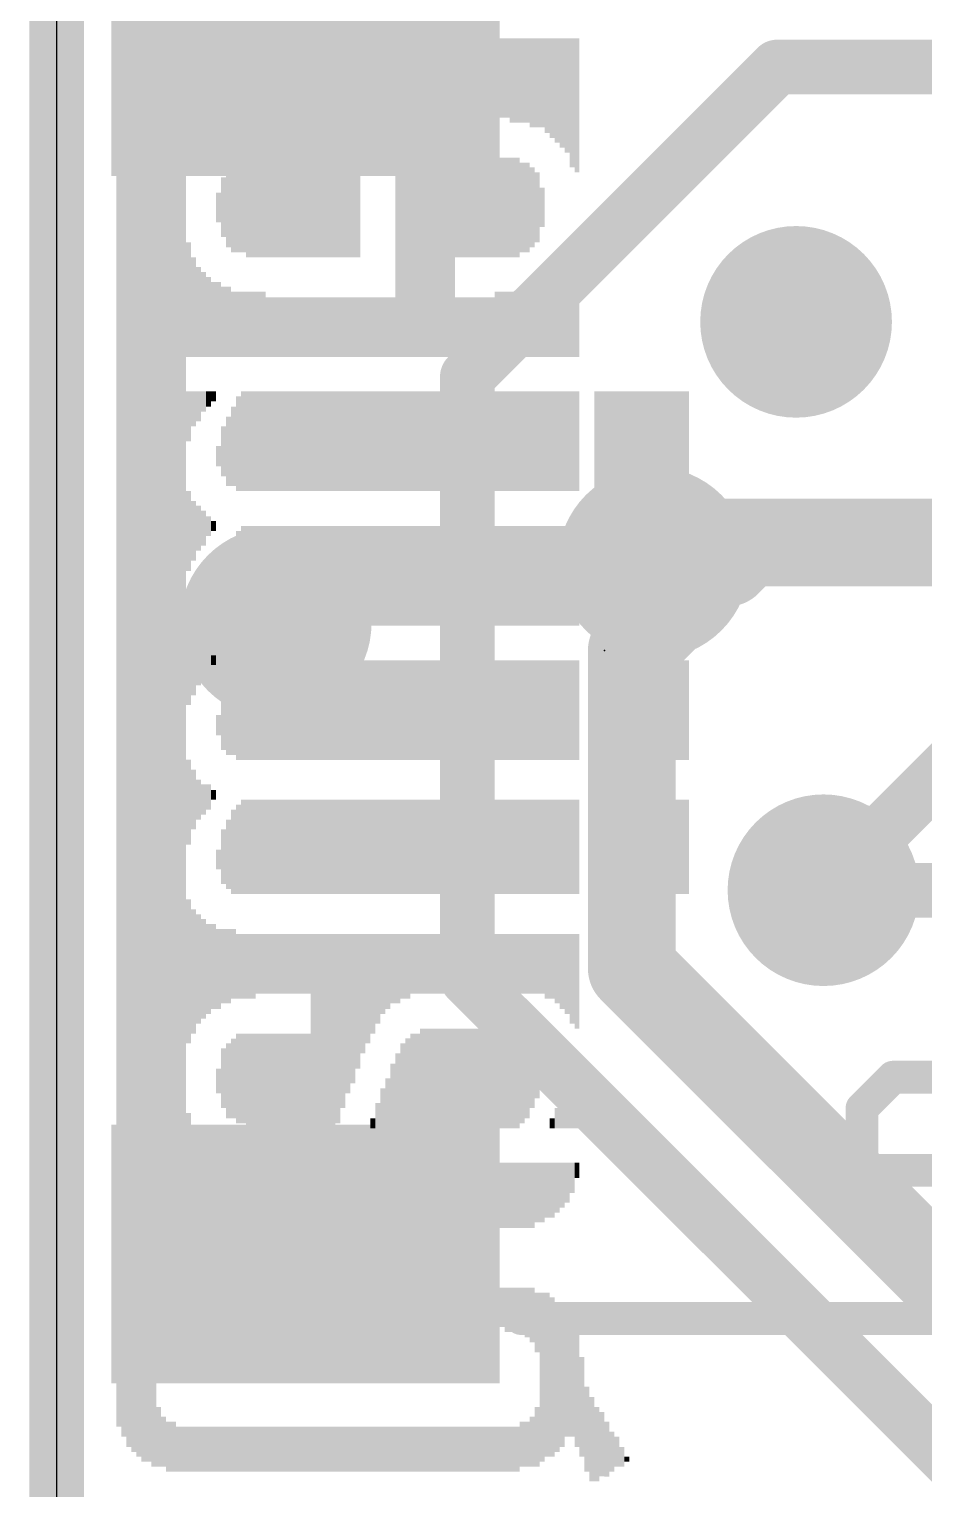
# Model space of a CAD drawing. Extents: x -0.1 to 25.5, y -0.1 to 17.9.
# Drawn here: x -0.13 to 4.02, y 5 to 11.77 of the extents above; entities that cross this region are included whole.
import ezdxf

# ---------------------------------------------------------------- set-up
doc = ezdxf.new("R2010")
doc.units = 0
for name, color, linetype in [('1', 12, 'CONTINUOUS'), ('16', 5, 'CONTINUOUS'), ('18', 110, 'CONTINUOUS'), ('20', 53, 'CONTINUOUS'), ('21', 40, 'CONTINUOUS'), ('22', 6, 'CONTINUOUS'), ('23', 40, 'CONTINUOUS')]:
    doc.layers.add(name, color=color, linetype=linetype)

# ---------------------------------------------------------------- blocks, each defined once
blk = doc.blocks.new('RECT')
blk.add_solid([(-0.5, -0.5), (0.5, -0.5), (-0.5, 0.5), (0.5, 0.5)])
blk = doc.blocks.new('ROUNDV')
at = {"const_width": 0.5}
blk.add_lwpolyline([(0, -0.25, 1), (0, 0.25, 1), (0, -0.25)], format="xyb", dxfattribs=at)

msp = doc.modelspace()

# ---------------------------------------------------------------- linework, layer by layer
at = {"layer": '1'}
for points, const_width in [([(0, 0), (0, 17.78)], 0.254), ([(1.905, 10.16), (3.341, 11.596)], 0.254), ([(3.341, 11.596), (5.588, 11.596)], 0.254), ([(1.905, 7.366), (1.905, 10.16)], 0.254), ([(3.167, 9.39), (2.667, 8.89)], 0.4064), ([(2.8623, 9.39), (2.7686, 9.2964)], 0.4064), ([(3.167, 9.39), (2.8623, 9.39)], 0.4064), ([(5.054, 9.39), (3.167, 9.39)], 0.4064), ([(2.667, 8.89), (2.667, 7.4137)], 0.4064), ([(3.556, 7.7771), (4.1689, 8.39)], 0.254), ([(2.667, 7.4137), (4.6197, 5.461)], 0.4064), ([(5.08, 4.191), (1.905, 7.366)], 0.254)]:
    msp.add_lwpolyline(points, dxfattribs=dict(at, const_width=const_width))
for points, const_width in [([(3.341, 11.6595, 1), (3.341, 11.5325)], 0.127), ([(3.3859, 11.5511, 1), (3.2961, 11.6409)], 0.127), ([(1.9685, 10.16, 1), (1.8415, 10.16)], 0.127), ([(1.8601, 10.2049, 1), (1.9499, 10.1151)], 0.127), ([(2.8623, 9.4916, 1), (2.8623, 9.2884)], 0.2032), ([(2.9341, 9.3182, 1), (2.7905, 9.4618)], 0.2032), ([(3.167, 9.4916, 1), (3.167, 9.2884)], 0.2032), ([(3.2388, 9.3182, 1), (3.0952, 9.4618)], 0.2032), ([(3.167, 9.2884, 1), (3.167, 9.4916)], 0.2032), ([(2.6968, 9.3682, 1), (2.8405, 9.2245)], 0.2032), ([(2.7686, 8.89, 1), (2.5654, 8.89)], 0.2032), ([(2.5952, 8.9618, 1), (2.7388, 8.8182)], 0.2032), ([(3.5111, 7.822, 1), (3.6009, 7.7322)], 0.127), ([(2.7388, 7.4856, 1), (2.5952, 7.3419)], 0.2032), ([(1.9499, 7.4109, 1), (1.8601, 7.3211)], 0.127), ([(2.5654, 7.4137, 1), (2.7686, 7.4137)], 0.2032), ([(1.8415, 7.366, 1), (1.9685, 7.366)], 0.127)]:
    msp.add_lwpolyline(points, format="xyb", dxfattribs=dict(at, const_width=const_width))
at = {"layer": '16'}
for points, const_width in [([(0, 0), (0, 17.78)], 0.254), ([(3.1099, 9.2964), (3.2035, 9.39)], 0.4064), ([(3.2035, 9.39), (5.58, 9.39)], 0.4064), ([(2.7686, 9.2964), (3.1099, 9.2964)], 0.4064), ([(3.556, 7.7771), (5.207, 7.7771)], 0.254)]:
    msp.add_lwpolyline(points, dxfattribs=dict(at, const_width=const_width))
for points, const_width in [([(3.2035, 9.4916, 1), (3.2035, 9.2884)], 0.2032), ([(3.2754, 9.3182, 1), (3.1317, 9.4618)], 0.2032), ([(2.7686, 9.398, 1), (2.7686, 9.1948)], 0.2032), ([(3.1099, 9.1948, 1), (3.1099, 9.398)], 0.2032), ([(3.0381, 9.3682, 1), (3.1817, 9.2245)], 0.2032), ([(3.556, 7.8406, 1), (3.556, 7.7136)], 0.127)]:
    msp.add_lwpolyline(points, format="xyb", dxfattribs=dict(at, const_width=const_width))
at = {"layer": '20'}
msp.add_line((0, 15.24), (0, 2.54), dxfattribs=at)
at = {"layer": '21', "const_width": 0.1524}
for points in [[(0.454, 10.99), (0.454, 6.79)], [(4.754, 5.79), (2.154, 5.79)]]:
    msp.add_lwpolyline(points, dxfattribs=at)
at = {"layer": '21', "const_width": 0.0762}
for points in [[(0.4921, 10.99, 1), (0.4159, 10.99)], [(0.4159, 6.79, 1), (0.4921, 6.79)], [(2.154, 5.8281, 1), (2.154, 5.7519)]]:
    msp.add_lwpolyline(points, format="xyb", dxfattribs=at)
at = {"layer": '22', "const_width": 0.1524}
for points in [[(3.7348, 6.7655), (3.8789, 6.9095)], [(3.8789, 6.9095), (4.167, 6.9095)], [(3.7348, 6.1893), (3.7348, 6.7655)], [(4.167, 6.4774), (3.7348, 6.4774)], [(3.8789, 6.0452), (3.7348, 6.1893)], [(4.167, 6.0452), (3.8789, 6.0452)]]:
    msp.add_lwpolyline(points, dxfattribs=at)
at = {"layer": '22', "const_width": 0.0762}
for points in [[(3.8789, 6.9476, 1), (3.8789, 6.8714)], [(3.9058, 6.8826, 1), (3.8519, 6.9365)], [(3.7729, 6.7655, 1), (3.6967, 6.7655)], [(3.7079, 6.7924, 1), (3.7617, 6.7385)], [(3.7348, 6.5155, 1), (3.7348, 6.4393)], [(3.7617, 6.2162, 1), (3.7079, 6.1623)], [(3.6967, 6.1893, 1), (3.7729, 6.1893)], [(3.8789, 6.0833, 1), (3.8789, 6.0071)], [(3.8519, 6.0183, 1), (3.9058, 6.0721)]]:
    msp.add_lwpolyline(points, format="xyb", dxfattribs=at)
at = {"layer": '23'}
msp.add_point((2.54, 8.89), dxfattribs=at)

# ---------------------------------------------------------------- block references
at = {"layer": '1', "xscale": 1.8, "yscale": 1.2}
for p in [(1.154, 11.69), (1.154, 6.09)]:
    msp.add_blockref('RECT', p, dxfattribs=at)
at = {"layer": '18', "xscale": 0.889, "yscale": 0.889}
for p in [(3.429, 10.414), (3.429, 10.414), (2.7686, 9.2964), (2.7686, 9.2964), (1.016, 9.017), (1.016, 9.017), (3.556, 7.7771), (3.556, 7.7771)]:
    msp.add_blockref('ROUNDV', p, dxfattribs=at)
at = {"layer": '22', "rotation": 270}
for p, xscale, yscale in [((0.2887, 9.0856), 5.2883, 0.0231), ((0.3118, 9.0513), 5.3569, 0.0231), ((0.3349, 9.0284), 5.4026, 0.0231), ((0.358, 9.017), 5.4254, 0.0231), ((0.381, 9.0056), 5.4483, 0.0229), ((0.404, 8.9941), 5.4712, 0.0231), ((0.4271, 8.9941), 5.4712, 0.0231), ((0.4502, 8.9827), 5.494, 0.0231), ((0.4733, 8.9827), 5.494, 0.0231), ((0.4964, 8.97), 5.5194, 0.0231), ((0.5196, 8.97), 5.5194, 0.0231), ((0.5427, 8.97), 5.5194, 0.0231), ((0.5658, 8.97), 5.5194, 0.0231), ((0.5889, 8.97), 5.5194, 0.0231), ((0.7736, 11.5227), 0.414, 0.0231), ((0.7967, 11.5227), 0.414, 0.0231), ((0.8198, 11.5341), 0.3912, 0.0231), ((0.8429, 11.5341), 0.3912, 0.0231), ((0.866, 11.5341), 0.3912, 0.0231), ((0.889, 11.5341), 0.3912, 0.0229), ((0.912, 11.5456), 0.3683, 0.0231), ((0.9351, 11.5456), 0.3683, 0.0231), ((0.9582, 11.5456), 0.3683, 0.0231), ((0.9813, 11.5456), 0.3683, 0.0231), ((1.0044, 11.5456), 0.3683, 0.0231), ((1.0276, 11.5456), 0.3683, 0.0231), ((1.0507, 11.5456), 0.3683, 0.0231), ((1.0738, 11.5456), 0.3683, 0.0231), ((1.0969, 11.5456), 0.3683, 0.0231), ((1.12, 11.5456), 0.3683, 0.0231), ((1.143, 11.5456), 0.3683, 0.0229), ((1.166, 11.5456), 0.3683, 0.0231), ((1.1891, 11.5456), 0.3683, 0.0231), ((1.2122, 11.5456), 0.3683, 0.0231), ((1.2353, 11.5456), 0.3683, 0.0231), ((1.2584, 11.5456), 0.3683, 0.0231), ((1.2816, 11.5456), 0.3683, 0.0231), ((1.3047, 11.5456), 0.3683, 0.0231), ((1.3278, 11.5456), 0.3683, 0.0231), ((1.3509, 11.5456), 0.3683, 0.0231), ((1.374, 11.5456), 0.3683, 0.0231), ((1.397, 11.5456), 0.3683, 0.0229), ((1.42, 11.5456), 0.3683, 0.0231), ((1.4431, 11.5456), 0.3683, 0.0231), ((1.4662, 11.5456), 0.3683, 0.0231), ((1.4893, 11.5456), 0.3683, 0.0231), ((1.5124, 11.5456), 0.3683, 0.0231), ((1.5356, 11.5456), 0.3683, 0.0231), ((1.5587, 11.5456), 0.3683, 0.0231), ((1.5818, 11.5456), 0.3683, 0.0231), ((1.6049, 11.5456), 0.3683, 0.0231), ((1.628, 11.5456), 0.3683, 0.0231), ((1.651, 11.5456), 0.3683, 0.0229), ((1.674, 11.5456), 0.3683, 0.0231), ((1.6971, 11.5456), 0.3683, 0.0231), ((1.7202, 11.5456), 0.3683, 0.0231), ((1.7433, 11.5456), 0.3683, 0.0231), ((1.7664, 11.5456), 0.3683, 0.0231), ((1.7896, 11.5456), 0.3683, 0.0231), ((1.8127, 11.5456), 0.3683, 0.0231), ((1.8358, 11.5456), 0.3683, 0.0231), ((1.8589, 11.5456), 0.3683, 0.0231), ((1.882, 11.5456), 0.3683, 0.0231), ((1.905, 11.5456), 0.3683, 0.0229), ((1.928, 11.5456), 0.3683, 0.0231), ((1.9511, 11.5456), 0.3683, 0.0231), ((1.9742, 11.5456), 0.3683, 0.0231), ((1.9973, 11.5456), 0.3683, 0.0231), ((2.0204, 11.5456), 0.3683, 0.0231), ((2.0436, 11.5456), 0.3683, 0.0231), ((2.0667, 11.5456), 0.3683, 0.0231), ((2.0898, 11.5456), 0.3683, 0.0231), ((2.1129, 11.5341), 0.3912, 0.0231), ((2.136, 11.5341), 0.3912, 0.0231), ((2.159, 11.5341), 0.3912, 0.0229), ((2.182, 11.5341), 0.3912, 0.0231), ((2.2051, 11.5227), 0.414, 0.0231), ((2.2282, 11.5227), 0.414, 0.0231), ((2.2513, 11.5227), 0.414, 0.0231), ((2.2744, 11.51), 0.4394, 0.0231), ((2.2976, 11.4986), 0.4623, 0.0231), ((2.3207, 11.4871), 0.4851, 0.0231), ((2.3438, 11.4757), 0.508, 0.0231), ((2.3669, 11.4643), 0.5309, 0.0231), ((2.39, 11.43), 0.5994, 0.0231), ((2.413, 11.4186), 0.6223, 0.0229), ((0.612, 11.3259), 0.3912, 0.0231), ((0.635, 11.3487), 0.3454, 0.0229), ((0.658, 11.3716), 0.2997, 0.0231), ((0.6811, 11.383), 0.2769, 0.0231), ((0.7042, 11.3944), 0.254, 0.0231), ((0.7273, 11.4059), 0.2311, 0.0231), ((0.7504, 11.4059), 0.2311, 0.0231), ((0.866, 10.9563), 0.4394, 0.0231), ((0.889, 10.9449), 0.4623, 0.0229), ((0.912, 10.9449), 0.4623, 0.0231), ((0.9351, 10.9449), 0.4623, 0.0231), ((0.9582, 10.9449), 0.4623, 0.0231), ((0.9813, 10.9449), 0.4623, 0.0231), ((1.0044, 10.9449), 0.4623, 0.0231), ((1.0276, 10.9449), 0.4623, 0.0231), ((1.0507, 10.9449), 0.4623, 0.0231), ((1.0738, 10.9449), 0.4623, 0.0231), ((1.0969, 10.9449), 0.4623, 0.0231), ((1.12, 10.9449), 0.4623, 0.0231), ((1.143, 10.9449), 0.4623, 0.0229), ((1.166, 10.9449), 0.4623, 0.0231), ((1.1891, 10.9449), 0.4623, 0.0231), ((1.2122, 10.9449), 0.4623, 0.0231), ((1.2353, 10.9449), 0.4623, 0.0231), ((1.2584, 10.9449), 0.4623, 0.0231), ((1.2816, 10.9449), 0.4623, 0.0231), ((1.3047, 10.9449), 0.4623, 0.0231), ((1.3278, 10.9449), 0.4623, 0.0231), ((1.3509, 10.9449), 0.4623, 0.0231), ((1.374, 10.9449), 0.4623, 0.0231), ((1.397, 10.9449), 0.4623, 0.0229), ((1.5818, 10.7137), 0.9246, 0.0231), ((1.6049, 10.7137), 0.9246, 0.0231), ((1.628, 10.7137), 0.9246, 0.0231), ((1.651, 10.7137), 0.9246, 0.0229), ((1.674, 10.7137), 0.9246, 0.0231), ((1.6971, 10.7137), 0.9246, 0.0231), ((1.7202, 10.7137), 0.9246, 0.0231), ((1.7433, 10.7137), 0.9246, 0.0231), ((1.7664, 10.7137), 0.9246, 0.0231), ((1.7896, 10.7137), 0.9246, 0.0231), ((1.8127, 10.7137), 0.9246, 0.0231), ((1.8358, 10.7137), 0.9246, 0.0231), ((1.8589, 10.9449), 0.4623, 0.0231), ((1.882, 10.9449), 0.4623, 0.0231), ((1.905, 10.9449), 0.4623, 0.0229), ((1.928, 10.9449), 0.4623, 0.0231), ((1.9511, 10.9449), 0.4623, 0.0231), ((1.9742, 10.9449), 0.4623, 0.0231), ((1.9973, 10.9449), 0.4623, 0.0231), ((2.0204, 10.9449), 0.4623, 0.0231), ((2.0436, 10.9449), 0.4623, 0.0231), ((2.0667, 10.9449), 0.4623, 0.0231), ((2.0898, 10.9449), 0.4623, 0.0231), ((2.1129, 10.9449), 0.4623, 0.0231), ((2.136, 10.9449), 0.4623, 0.0231), ((0.7967, 10.9449), 0.3708, 0.0231), ((0.8198, 10.9449), 0.4166, 0.0231), ((0.8429, 10.9449), 0.4166, 0.0231), ((2.159, 10.9449), 0.4166, 0.0229), ((2.182, 10.9449), 0.4166, 0.0231), ((2.2051, 10.9449), 0.3708, 0.0231), ((2.2282, 10.9449), 0.3251, 0.0231), ((0.7736, 10.9461), 0.2769, 0.0231), ((0.7504, 10.9449), 0.1372, 0.0231), ((2.2513, 10.9449), 0.1829, 0.0231), ((0.612, 10.5169), 0.5309, 0.0231), ((2.413, 10.5169), 0.5309, 0.0229), ((0.635, 10.4826), 0.4623, 0.0229), ((2.3669, 10.4826), 0.4623, 0.0231), ((2.39, 10.5054), 0.508, 0.0231), ((0.658, 10.4597), 0.4166, 0.0231), ((0.6811, 10.4483), 0.3937, 0.0231), ((2.3207, 10.4483), 0.3937, 0.0231), ((2.3438, 10.4597), 0.4166, 0.0231), ((0.7042, 10.4369), 0.3708, 0.0231), ((0.7273, 10.4254), 0.348, 0.0231), ((0.7504, 10.4254), 0.348, 0.0231), ((0.7736, 10.414), 0.3251, 0.0231), ((0.7967, 10.414), 0.3251, 0.0231), ((2.2051, 10.414), 0.3251, 0.0231), ((2.2282, 10.414), 0.3251, 0.0231), ((2.2513, 10.4254), 0.348, 0.0231), ((2.2744, 10.4254), 0.348, 0.0231), ((2.2976, 10.4369), 0.3708, 0.0231), ((0.8198, 10.4026), 0.3023, 0.0231), ((0.8429, 10.4026), 0.3023, 0.0231), ((0.866, 10.4026), 0.3023, 0.0231), ((0.889, 10.4026), 0.3023, 0.0229), ((0.912, 10.4026), 0.3023, 0.0231), ((0.9351, 10.4026), 0.3023, 0.0231), ((0.9582, 10.4026), 0.3023, 0.0231), ((0.9813, 10.3899), 0.2769, 0.0231), ((1.0044, 10.3899), 0.2769, 0.0231), ((1.0276, 10.3899), 0.2769, 0.0231), ((1.0507, 10.3899), 0.2769, 0.0231), ((1.0738, 10.3899), 0.2769, 0.0231), ((1.0969, 10.3899), 0.2769, 0.0231), ((1.12, 10.3899), 0.2769, 0.0231), ((1.143, 10.3899), 0.2769, 0.0229), ((1.166, 10.3899), 0.2769, 0.0231), ((1.1891, 10.3899), 0.2769, 0.0231), ((1.2122, 10.3899), 0.2769, 0.0231), ((1.2353, 10.3899), 0.2769, 0.0231), ((1.2584, 10.3899), 0.2769, 0.0231), ((1.2816, 10.3899), 0.2769, 0.0231), ((1.3047, 10.3899), 0.2769, 0.0231), ((1.3278, 10.3899), 0.2769, 0.0231), ((1.3509, 10.3899), 0.2769, 0.0231), ((1.374, 10.3899), 0.2769, 0.0231), ((1.397, 10.3899), 0.2769, 0.0229), ((1.42, 10.3899), 0.2769, 0.0231), ((1.4431, 10.3899), 0.2769, 0.0231), ((1.4662, 10.3899), 0.2769, 0.0231), ((1.4893, 10.3899), 0.2769, 0.0231), ((1.5124, 10.3899), 0.2769, 0.0231), ((1.5356, 10.3899), 0.2769, 0.0231), ((1.5587, 10.3899), 0.2769, 0.0231), ((1.8589, 10.3899), 0.2769, 0.0231), ((1.882, 10.3899), 0.2769, 0.0231), ((1.905, 10.3899), 0.2769, 0.0229), ((1.928, 10.3899), 0.2769, 0.0231), ((1.9511, 10.3899), 0.2769, 0.0231), ((1.9742, 10.3899), 0.2769, 0.0231), ((1.9973, 10.3899), 0.2769, 0.0231), ((2.0204, 10.3899), 0.2769, 0.0231), ((2.0436, 10.4026), 0.3023, 0.0231), ((2.0667, 10.4026), 0.3023, 0.0231), ((2.0898, 10.4026), 0.3023, 0.0231), ((2.1129, 10.4026), 0.3023, 0.0231), ((2.136, 10.4026), 0.3023, 0.0231), ((2.159, 10.4026), 0.3023, 0.0229), ((2.182, 10.4026), 0.3023, 0.0231), ((0.612, 9.9759), 0.2311, 0.0231), ((0.635, 10.0101), 0.1626, 0.0229), ((0.658, 10.0216), 0.1397, 0.0231), ((0.6811, 10.0444), 0.094, 0.0231), ((0.7042, 10.0559), 0.0711, 0.0231), ((0.7273, 10.0686), 0.0457, 0.0231), ((0.866, 9.8603), 0.4623, 0.0231), ((0.889, 9.8603), 0.4623, 0.0229), ((0.912, 9.8603), 0.4623, 0.0231), ((0.9351, 9.8603), 0.4623, 0.0231), ((0.9582, 9.8603), 0.4623, 0.0231), ((0.9813, 9.8603), 0.4623, 0.0231), ((1.0044, 9.8603), 0.4623, 0.0231), ((1.0276, 9.8603), 0.4623, 0.0231), ((1.0507, 9.8603), 0.4623, 0.0231), ((1.0738, 9.8603), 0.4623, 0.0231), ((1.0969, 9.8603), 0.4623, 0.0231), ((1.12, 9.8603), 0.4623, 0.0231), ((1.143, 9.8603), 0.4623, 0.0229), ((1.166, 9.8603), 0.4623, 0.0231), ((1.1891, 9.8603), 0.4623, 0.0231), ((1.2122, 9.8603), 0.4623, 0.0231), ((1.2353, 9.8603), 0.4623, 0.0231), ((1.2584, 9.8603), 0.4623, 0.0231), ((1.2816, 9.8603), 0.4623, 0.0231), ((1.3047, 9.8603), 0.4623, 0.0231), ((1.3278, 9.8603), 0.4623, 0.0231), ((1.3509, 9.8603), 0.4623, 0.0231), ((1.374, 9.8603), 0.4623, 0.0231), ((1.397, 9.8603), 0.4623, 0.0229), ((1.42, 9.8603), 0.4623, 0.0231), ((1.4431, 9.8603), 0.4623, 0.0231), ((1.4662, 9.8603), 0.4623, 0.0231), ((1.4893, 9.8603), 0.4623, 0.0231), ((1.5124, 9.8603), 0.4623, 0.0231), ((1.5356, 9.8603), 0.4623, 0.0231), ((1.5587, 9.8603), 0.4623, 0.0231), ((1.5818, 9.8603), 0.4623, 0.0231), ((1.6049, 9.8603), 0.4623, 0.0231), ((1.628, 9.8603), 0.4623, 0.0231), ((1.651, 9.8603), 0.4623, 0.0229), ((1.674, 9.8603), 0.4623, 0.0231), ((1.6971, 9.8603), 0.4623, 0.0231), ((1.7202, 9.8603), 0.4623, 0.0231), ((1.7433, 9.8603), 0.4623, 0.0231), ((1.7664, 9.8603), 0.4623, 0.0231), ((1.7896, 9.8603), 0.4623, 0.0231), ((1.8127, 9.8603), 0.4623, 0.0231), ((1.8358, 9.8603), 0.4623, 0.0231), ((1.8589, 9.8603), 0.4623, 0.0231), ((1.882, 9.8603), 0.4623, 0.0231), ((1.905, 9.8603), 0.4623, 0.0229), ((1.928, 9.8603), 0.4623, 0.0231), ((1.9511, 9.8603), 0.4623, 0.0231), ((1.9742, 9.8603), 0.4623, 0.0231), ((1.9973, 9.8603), 0.4623, 0.0231), ((2.0204, 9.8603), 0.4623, 0.0231), ((2.0436, 9.8603), 0.4623, 0.0231), ((2.0667, 9.8603), 0.4623, 0.0231), ((2.0898, 9.8603), 0.4623, 0.0231), ((2.1129, 9.8603), 0.4623, 0.0231), ((2.136, 9.8603), 0.4623, 0.0231), ((2.159, 9.8603), 0.4623, 0.0229), ((2.182, 9.8603), 0.4623, 0.0231), ((2.2051, 9.8603), 0.4623, 0.0231), ((2.2282, 9.8603), 0.4623, 0.0231), ((2.2513, 9.8603), 0.4623, 0.0231), ((2.2744, 9.8603), 0.4623, 0.0231), ((2.2976, 9.8603), 0.4623, 0.0231), ((2.3207, 9.8603), 0.4623, 0.0231), ((2.3438, 9.8603), 0.4623, 0.0231), ((2.3669, 9.8603), 0.4623, 0.0231), ((2.39, 9.8603), 0.4623, 0.0231), ((2.413, 9.8603), 0.4623, 0.0229), ((2.5053, 9.8603), 0.4623, 0.0231), ((2.5284, 9.8603), 0.4623, 0.0231), ((2.5516, 9.8603), 0.4623, 0.0231), ((2.5747, 9.8603), 0.4623, 0.0231), ((2.5978, 9.8603), 0.4623, 0.0231), ((2.6209, 9.8603), 0.4623, 0.0231), ((2.644, 9.8603), 0.4623, 0.0231), ((2.667, 9.8603), 0.4623, 0.0229), ((2.69, 9.8603), 0.4623, 0.0231), ((2.7131, 9.8603), 0.4623, 0.0231), ((2.7362, 9.8603), 0.4623, 0.0231), ((2.7593, 9.8603), 0.4623, 0.0231), ((2.7824, 9.8603), 0.4623, 0.0231), ((2.8056, 9.8603), 0.4623, 0.0231), ((2.8287, 9.8603), 0.4623, 0.0231), ((2.8518, 9.8603), 0.4623, 0.0231), ((2.8749, 9.8603), 0.4623, 0.0231), ((2.898, 9.8603), 0.4623, 0.0231), ((2.921, 9.8603), 0.4623, 0.0229), ((0.8429, 9.8489), 0.4394, 0.0231), ((0.7967, 9.8133), 0.3226, 0.0231), ((0.8198, 9.8361), 0.3683, 0.0231), ((0.7736, 9.8133), 0.2311, 0.0231), ((0.7504, 9.7904), 0.094, 0.0231), ((0.612, 9.4437), 0.3708, 0.0231), ((0.635, 9.445), 0.2769, 0.0229), ((0.658, 9.4564), 0.2083, 0.0231), ((0.6811, 9.4564), 0.1626, 0.0231), ((0.7042, 9.4666), 0.0914, 0.0231), ((0.7273, 9.4666), 0.0457, 0.0231), ((0.8429, 9.224), 0.4394, 0.0231), ((0.866, 9.2354), 0.4623, 0.0231), ((0.889, 9.2354), 0.4623, 0.0229), ((0.912, 9.2354), 0.4623, 0.0231), ((0.9351, 9.2354), 0.4623, 0.0231), ((0.9582, 9.2354), 0.4623, 0.0231), ((0.9813, 9.2354), 0.4623, 0.0231), ((1.0044, 9.2354), 0.4623, 0.0231), ((1.0276, 9.2354), 0.4623, 0.0231), ((1.0507, 9.2354), 0.4623, 0.0231), ((1.0738, 9.2354), 0.4623, 0.0231), ((1.0969, 9.2354), 0.4623, 0.0231), ((1.12, 9.2354), 0.4623, 0.0231), ((1.143, 9.2354), 0.4623, 0.0229), ((1.166, 9.2354), 0.4623, 0.0231), ((1.1891, 9.2354), 0.4623, 0.0231), ((1.2122, 9.2354), 0.4623, 0.0231), ((1.2353, 9.2354), 0.4623, 0.0231), ((1.2584, 9.2354), 0.4623, 0.0231), ((1.2816, 9.2354), 0.4623, 0.0231), ((1.3047, 9.2354), 0.4623, 0.0231), ((1.3278, 9.2354), 0.4623, 0.0231), ((1.3509, 9.2354), 0.4623, 0.0231), ((1.374, 9.2354), 0.4623, 0.0231), ((1.397, 9.2354), 0.4623, 0.0229), ((1.42, 9.2354), 0.4623, 0.0231), ((1.4431, 9.2354), 0.4623, 0.0231), ((1.4662, 9.2354), 0.4623, 0.0231), ((1.4893, 9.2354), 0.4623, 0.0231), ((1.5124, 9.2354), 0.4623, 0.0231), ((1.5356, 9.2354), 0.4623, 0.0231), ((1.5587, 9.2354), 0.4623, 0.0231), ((1.5818, 9.2354), 0.4623, 0.0231), ((1.6049, 9.2354), 0.4623, 0.0231), ((1.628, 9.2354), 0.4623, 0.0231), ((1.651, 9.2354), 0.4623, 0.0229), ((1.674, 9.2354), 0.4623, 0.0231), ((1.6971, 9.2354), 0.4623, 0.0231), ((1.7202, 9.2354), 0.4623, 0.0231), ((1.7433, 9.2354), 0.4623, 0.0231), ((1.7664, 9.2354), 0.4623, 0.0231), ((1.7896, 9.2354), 0.4623, 0.0231), ((1.8127, 9.2354), 0.4623, 0.0231), ((1.8358, 9.2354), 0.4623, 0.0231), ((1.8589, 9.2354), 0.4623, 0.0231), ((1.882, 9.2354), 0.4623, 0.0231), ((1.905, 9.2354), 0.4623, 0.0229), ((1.928, 9.2354), 0.4623, 0.0231), ((1.9511, 9.2354), 0.4623, 0.0231), ((1.9742, 9.2354), 0.4623, 0.0231), ((1.9973, 9.2354), 0.4623, 0.0231), ((2.0204, 9.2354), 0.4623, 0.0231), ((2.0436, 9.2354), 0.4623, 0.0231), ((2.0667, 9.2354), 0.4623, 0.0231), ((2.0898, 9.2354), 0.4623, 0.0231), ((2.1129, 9.2354), 0.4623, 0.0231), ((2.136, 9.2354), 0.4623, 0.0231), ((2.159, 9.2354), 0.4623, 0.0229), ((2.182, 9.2354), 0.4623, 0.0231), ((2.2051, 9.2354), 0.4623, 0.0231), ((2.2282, 9.2354), 0.4623, 0.0231), ((2.2513, 9.2354), 0.4623, 0.0231), ((2.2744, 9.2354), 0.4623, 0.0231), ((2.2976, 9.2354), 0.4623, 0.0231), ((2.3207, 9.2354), 0.4623, 0.0231), ((2.3438, 9.2354), 0.4623, 0.0231), ((2.3669, 9.2354), 0.4623, 0.0231), ((2.39, 9.2354), 0.4623, 0.0231), ((2.413, 9.2354), 0.4623, 0.0229), ((2.5053, 9.2354), 0.4623, 0.0231), ((2.5284, 9.2354), 0.4623, 0.0231), ((2.5516, 9.2354), 0.4623, 0.0231), ((2.5747, 9.2354), 0.4623, 0.0231), ((2.5978, 9.2354), 0.4623, 0.0231), ((2.6209, 9.2354), 0.4623, 0.0231), ((2.644, 9.2354), 0.4623, 0.0231), ((2.667, 9.2354), 0.4623, 0.0229), ((2.69, 9.2354), 0.4623, 0.0231), ((2.7131, 9.2354), 0.4623, 0.0231), ((2.7362, 9.2354), 0.4623, 0.0231), ((2.7593, 9.2354), 0.4623, 0.0231), ((2.7824, 9.2354), 0.4623, 0.0231), ((2.8056, 9.2354), 0.4623, 0.0231), ((2.8287, 9.2354), 0.4623, 0.0231), ((2.8518, 9.2354), 0.4623, 0.0231), ((2.8749, 9.2354), 0.4623, 0.0231), ((2.898, 9.2354), 0.4623, 0.0231), ((2.921, 9.2354), 0.4623, 0.0229), ((0.7967, 9.2024), 0.3454, 0.0231), ((0.8198, 9.2139), 0.3683, 0.0231), ((0.7736, 9.191), 0.2311, 0.0231), ((0.7504, 9.1897), 0.0914, 0.0231), ((0.612, 8.8201), 0.3683, 0.0231), ((0.635, 8.8201), 0.2769, 0.0229), ((0.658, 8.8201), 0.1854, 0.0231), ((0.6811, 8.8201), 0.1397, 0.0231), ((0.7042, 8.8443), 0.0914, 0.0231), ((0.7273, 8.8443), 0.0457, 0.0231), ((0.8429, 8.6017), 0.4394, 0.0231), ((0.866, 8.6131), 0.4623, 0.0231), ((0.889, 8.6131), 0.4623, 0.0229), ((0.912, 8.6131), 0.4623, 0.0231), ((0.9351, 8.6131), 0.4623, 0.0231), ((0.9582, 8.6131), 0.4623, 0.0231), ((0.9813, 8.6131), 0.4623, 0.0231), ((1.0044, 8.6131), 0.4623, 0.0231), ((1.0276, 8.6131), 0.4623, 0.0231), ((1.0507, 8.6131), 0.4623, 0.0231), ((1.0738, 8.6131), 0.4623, 0.0231), ((1.0969, 8.6131), 0.4623, 0.0231), ((1.12, 8.6131), 0.4623, 0.0231), ((1.143, 8.6131), 0.4623, 0.0229), ((1.166, 8.6131), 0.4623, 0.0231), ((1.1891, 8.6131), 0.4623, 0.0231), ((1.2122, 8.6131), 0.4623, 0.0231), ((1.2353, 8.6131), 0.4623, 0.0231), ((1.2584, 8.6131), 0.4623, 0.0231), ((1.2816, 8.6131), 0.4623, 0.0231), ((1.3047, 8.6131), 0.4623, 0.0231), ((1.3278, 8.6131), 0.4623, 0.0231), ((1.3509, 8.6131), 0.4623, 0.0231), ((1.374, 8.6131), 0.4623, 0.0231), ((1.397, 8.6131), 0.4623, 0.0229), ((1.42, 8.6131), 0.4623, 0.0231), ((1.4431, 8.6131), 0.4623, 0.0231), ((1.4662, 8.6131), 0.4623, 0.0231), ((1.4893, 8.6131), 0.4623, 0.0231), ((1.5124, 8.6131), 0.4623, 0.0231), ((1.5356, 8.6131), 0.4623, 0.0231), ((1.5587, 8.6131), 0.4623, 0.0231), ((1.5818, 8.6131), 0.4623, 0.0231), ((1.6049, 8.6131), 0.4623, 0.0231), ((1.628, 8.6131), 0.4623, 0.0231), ((1.651, 8.6131), 0.4623, 0.0229), ((1.674, 8.6131), 0.4623, 0.0231), ((1.6971, 8.6131), 0.4623, 0.0231), ((1.7202, 8.6131), 0.4623, 0.0231), ((1.7433, 8.6131), 0.4623, 0.0231), ((1.7664, 8.6131), 0.4623, 0.0231), ((1.7896, 8.6131), 0.4623, 0.0231), ((1.8127, 8.6131), 0.4623, 0.0231), ((1.8358, 8.6131), 0.4623, 0.0231), ((1.8589, 8.6131), 0.4623, 0.0231), ((1.882, 8.6131), 0.4623, 0.0231), ((1.905, 8.6131), 0.4623, 0.0229), ((1.928, 8.6131), 0.4623, 0.0231), ((1.9511, 8.6131), 0.4623, 0.0231), ((1.9742, 8.6131), 0.4623, 0.0231), ((1.9973, 8.6131), 0.4623, 0.0231), ((2.0204, 8.6131), 0.4623, 0.0231), ((2.0436, 8.6131), 0.4623, 0.0231), ((2.0667, 8.6131), 0.4623, 0.0231), ((2.0898, 8.6131), 0.4623, 0.0231), ((2.1129, 8.6131), 0.4623, 0.0231), ((2.136, 8.6131), 0.4623, 0.0231), ((2.159, 8.6131), 0.4623, 0.0229), ((2.182, 8.6131), 0.4623, 0.0231), ((2.2051, 8.6131), 0.4623, 0.0231), ((2.2282, 8.6131), 0.4623, 0.0231), ((2.2513, 8.6131), 0.4623, 0.0231), ((2.2744, 8.6131), 0.4623, 0.0231), ((2.2976, 8.6131), 0.4623, 0.0231), ((2.3207, 8.6131), 0.4623, 0.0231), ((2.3438, 8.6131), 0.4623, 0.0231), ((2.3669, 8.6131), 0.4623, 0.0231), ((2.39, 8.6131), 0.4623, 0.0231), ((2.413, 8.6131), 0.4623, 0.0229), ((2.5053, 8.6131), 0.4623, 0.0231), ((2.5284, 8.6131), 0.4623, 0.0231), ((2.5516, 8.6131), 0.4623, 0.0231), ((2.5747, 8.6131), 0.4623, 0.0231), ((2.5978, 8.6131), 0.4623, 0.0231), ((2.6209, 8.6131), 0.4623, 0.0231), ((2.644, 8.6131), 0.4623, 0.0231), ((2.667, 8.6131), 0.4623, 0.0229), ((2.69, 8.6131), 0.4623, 0.0231), ((2.7131, 8.6131), 0.4623, 0.0231), ((2.7362, 8.6131), 0.4623, 0.0231), ((2.7593, 8.6131), 0.4623, 0.0231), ((2.7824, 8.6131), 0.4623, 0.0231), ((2.8056, 8.6131), 0.4623, 0.0231), ((2.8287, 8.6131), 0.4623, 0.0231), ((2.8518, 8.6131), 0.4623, 0.0231), ((2.8749, 8.6131), 0.4623, 0.0231), ((2.898, 8.6131), 0.4623, 0.0231), ((2.921, 8.6131), 0.4623, 0.0229), ((0.8198, 8.5903), 0.3708, 0.0231), ((0.7736, 8.5547), 0.254, 0.0231), ((0.7967, 8.5662), 0.3226, 0.0231), ((0.7504, 8.5433), 0.094, 0.0231), ((0.612, 8.1852), 0.3937, 0.0231), ((0.635, 8.1979), 0.2769, 0.0229), ((0.658, 8.1979), 0.1854, 0.0231), ((0.6811, 8.1979), 0.1397, 0.0231), ((0.7042, 8.2093), 0.1168, 0.0231), ((0.7273, 8.2194), 0.0457, 0.0231), ((0.866, 7.9781), 0.4369, 0.0231), ((0.889, 7.9781), 0.4369, 0.0229), ((0.912, 7.9781), 0.4369, 0.0231), ((0.9351, 7.9781), 0.4369, 0.0231), ((0.9582, 7.9781), 0.4369, 0.0231), ((0.9813, 7.9781), 0.4369, 0.0231), ((1.0044, 7.9781), 0.4369, 0.0231), ((1.0276, 7.9781), 0.4369, 0.0231), ((1.0507, 7.9781), 0.4369, 0.0231), ((1.0738, 7.9781), 0.4369, 0.0231), ((1.0969, 7.9781), 0.4369, 0.0231), ((1.12, 7.9781), 0.4369, 0.0231), ((1.143, 7.9781), 0.4369, 0.0229), ((1.166, 7.9781), 0.4369, 0.0231), ((1.1891, 7.9781), 0.4369, 0.0231), ((1.2122, 7.9781), 0.4369, 0.0231), ((1.2353, 7.9781), 0.4369, 0.0231), ((1.2584, 7.9781), 0.4369, 0.0231), ((1.2816, 7.9781), 0.4369, 0.0231), ((1.3047, 7.9781), 0.4369, 0.0231), ((1.3278, 7.9781), 0.4369, 0.0231), ((1.3509, 7.9781), 0.4369, 0.0231), ((1.374, 7.9781), 0.4369, 0.0231), ((1.397, 7.9781), 0.4369, 0.0229), ((1.42, 7.9781), 0.4369, 0.0231), ((1.4431, 7.9781), 0.4369, 0.0231), ((1.4662, 7.9781), 0.4369, 0.0231), ((1.4893, 7.9781), 0.4369, 0.0231), ((1.5124, 7.9781), 0.4369, 0.0231), ((1.5356, 7.9781), 0.4369, 0.0231), ((1.5587, 7.9781), 0.4369, 0.0231), ((1.5818, 7.9781), 0.4369, 0.0231), ((1.6049, 7.9781), 0.4369, 0.0231), ((1.628, 7.9781), 0.4369, 0.0231), ((1.651, 7.9781), 0.4369, 0.0229), ((1.674, 7.9781), 0.4369, 0.0231), ((1.6971, 7.9781), 0.4369, 0.0231), ((1.7202, 7.9781), 0.4369, 0.0231), ((1.7433, 7.9781), 0.4369, 0.0231), ((1.7664, 7.9781), 0.4369, 0.0231), ((1.7896, 7.9781), 0.4369, 0.0231), ((1.8127, 7.9781), 0.4369, 0.0231), ((1.8358, 7.9781), 0.4369, 0.0231), ((1.8589, 7.9781), 0.4369, 0.0231), ((1.882, 7.9781), 0.4369, 0.0231), ((1.905, 7.9781), 0.4369, 0.0229), ((1.928, 7.9781), 0.4369, 0.0231), ((1.9511, 7.9781), 0.4369, 0.0231), ((1.9742, 7.9781), 0.4369, 0.0231), ((1.9973, 7.9781), 0.4369, 0.0231), ((2.0204, 7.9781), 0.4369, 0.0231), ((2.0436, 7.9781), 0.4369, 0.0231), ((2.0667, 7.9781), 0.4369, 0.0231), ((2.0898, 7.9781), 0.4369, 0.0231), ((2.1129, 7.9781), 0.4369, 0.0231), ((2.136, 7.9781), 0.4369, 0.0231), ((2.159, 7.9781), 0.4369, 0.0229), ((2.182, 7.9781), 0.4369, 0.0231), ((2.2051, 7.9781), 0.4369, 0.0231), ((2.2282, 7.9781), 0.4369, 0.0231), ((2.2513, 7.9781), 0.4369, 0.0231), ((2.2744, 7.9781), 0.4369, 0.0231), ((2.2976, 7.9781), 0.4369, 0.0231), ((2.3207, 7.9781), 0.4369, 0.0231), ((2.3438, 7.9781), 0.4369, 0.0231), ((2.3669, 7.9781), 0.4369, 0.0231), ((2.39, 7.9781), 0.4369, 0.0231), ((2.413, 7.9781), 0.4369, 0.0229), ((2.5053, 7.9781), 0.4369, 0.0231), ((2.5284, 7.9781), 0.4369, 0.0231), ((2.5516, 7.9781), 0.4369, 0.0231), ((2.5747, 7.9781), 0.4369, 0.0231), ((2.5978, 7.9781), 0.4369, 0.0231), ((2.6209, 7.9781), 0.4369, 0.0231), ((2.644, 7.9781), 0.4369, 0.0231), ((2.667, 7.9781), 0.4369, 0.0229), ((2.69, 7.9781), 0.4369, 0.0231), ((2.7131, 7.9781), 0.4369, 0.0231), ((2.7362, 7.9781), 0.4369, 0.0231), ((2.7593, 7.9781), 0.4369, 0.0231), ((2.7824, 7.9781), 0.4369, 0.0231), ((2.8056, 7.9781), 0.4369, 0.0231), ((2.8287, 7.9781), 0.4369, 0.0231), ((2.8518, 7.9781), 0.4369, 0.0231), ((2.8749, 7.9781), 0.4369, 0.0231), ((2.898, 7.9781), 0.4369, 0.0231), ((2.921, 7.9781), 0.4369, 0.0229), ((0.8198, 7.9553), 0.3912, 0.0231), ((0.8429, 7.9667), 0.414, 0.0231), ((0.7736, 7.9324), 0.254, 0.0231), ((0.7967, 7.9439), 0.3226, 0.0231), ((0.7504, 7.9197), 0.0914, 0.0231), ((0.612, 7.4003), 0.668, 0.0231), ((0.635, 7.4003), 0.5766, 0.0229), ((0.658, 7.4117), 0.508, 0.0231), ((0.6811, 7.4117), 0.4623, 0.0231), ((0.7042, 7.4117), 0.4166, 0.0231), ((0.7273, 7.4232), 0.3937, 0.0231), ((0.7504, 7.4117), 0.3708, 0.0231), ((0.7736, 7.4244), 0.3454, 0.0231), ((0.7967, 7.4244), 0.3454, 0.0231), ((0.8198, 7.4359), 0.3226, 0.0231), ((0.8429, 7.4244), 0.2997, 0.0231), ((0.866, 7.4244), 0.2997, 0.0231), ((0.889, 7.4244), 0.2997, 0.0229), ((0.912, 7.4244), 0.2997, 0.0231), ((0.9351, 7.4359), 0.2769, 0.0231), ((0.9582, 7.4359), 0.2769, 0.0231), ((0.9813, 7.4359), 0.2769, 0.0231), ((1.0044, 7.4359), 0.2769, 0.0231), ((1.0276, 7.4359), 0.2769, 0.0231), ((1.0507, 7.4359), 0.2769, 0.0231), ((1.0738, 7.4359), 0.2769, 0.0231), ((1.0969, 7.4359), 0.2769, 0.0231), ((1.12, 7.4359), 0.2769, 0.0231), ((1.143, 7.4359), 0.2769, 0.0229), ((1.166, 7.4359), 0.2769, 0.0231), ((1.1891, 7.1234), 0.9017, 0.0231), ((1.2122, 7.1234), 0.9017, 0.0231), ((1.2353, 7.1234), 0.9017, 0.0231), ((1.2584, 7.1234), 0.9017, 0.0231), ((1.2816, 7.1234), 0.9017, 0.0231), ((1.3047, 7.1349), 0.8788, 0.0231), ((1.3278, 7.1704), 0.8077, 0.0231), ((1.3509, 7.2047), 0.7391, 0.0231), ((1.374, 7.2276), 0.6934, 0.0231), ((1.397, 7.2619), 0.6248, 0.0229), ((1.42, 7.2974), 0.5537, 0.0231), ((1.4431, 7.3203), 0.508, 0.0231), ((1.4662, 7.3431), 0.4623, 0.0231), ((1.4893, 7.366), 0.4166, 0.0231), ((1.5124, 7.3889), 0.3708, 0.0231), ((1.5356, 7.4003), 0.348, 0.0231), ((1.5587, 7.413), 0.3226, 0.0231), ((1.5818, 7.413), 0.3226, 0.0231), ((1.6049, 7.4244), 0.2997, 0.0231), ((1.628, 7.4244), 0.2997, 0.0231), ((1.651, 7.4359), 0.2769, 0.0229), ((1.674, 7.4359), 0.2769, 0.0231), ((1.6971, 7.4359), 0.2769, 0.0231), ((1.7202, 7.4359), 0.2769, 0.0231), ((1.7433, 7.4359), 0.2769, 0.0231), ((1.7664, 7.4359), 0.2769, 0.0231), ((1.7896, 7.4359), 0.2769, 0.0231), ((1.8127, 7.4359), 0.2769, 0.0231), ((1.8358, 7.4359), 0.2769, 0.0231), ((1.8589, 7.4359), 0.2769, 0.0231), ((1.882, 7.4359), 0.2769, 0.0231), ((1.905, 7.4359), 0.2769, 0.0229), ((1.928, 7.4359), 0.2769, 0.0231), ((1.9511, 7.4359), 0.2769, 0.0231), ((1.9742, 7.4359), 0.2769, 0.0231), ((1.9973, 7.4359), 0.2769, 0.0231), ((2.0204, 7.4359), 0.2769, 0.0231), ((2.0436, 7.4359), 0.2769, 0.0231), ((2.0667, 7.4359), 0.2769, 0.0231), ((2.0898, 7.4359), 0.2769, 0.0231), ((2.1129, 7.4359), 0.2769, 0.0231), ((2.136, 7.4359), 0.2769, 0.0231), ((2.159, 7.4359), 0.2769, 0.0229), ((2.182, 7.4359), 0.2769, 0.0231), ((2.2051, 7.4359), 0.2769, 0.0231), ((2.2282, 7.4359), 0.2769, 0.0231), ((2.2513, 7.4359), 0.2769, 0.0231), ((2.2744, 7.4244), 0.2997, 0.0231), ((2.2976, 7.4244), 0.2997, 0.0231), ((2.3207, 7.413), 0.3226, 0.0231), ((2.3438, 7.4003), 0.348, 0.0231), ((2.3669, 7.3889), 0.3708, 0.0231), ((2.39, 7.366), 0.4166, 0.0231), ((2.413, 7.3546), 0.4394, 0.0229), ((0.8429, 6.9037), 0.4166, 0.0231), ((0.866, 6.9037), 0.4166, 0.0231), ((0.889, 6.8923), 0.4394, 0.0229), ((0.912, 6.8923), 0.4394, 0.0231), ((0.9351, 6.8923), 0.4394, 0.0231), ((0.9582, 6.8923), 0.4394, 0.0231), ((0.9813, 6.8923), 0.4394, 0.0231), ((1.0044, 6.8923), 0.4394, 0.0231), ((1.0276, 6.8923), 0.4394, 0.0231), ((1.0507, 6.8923), 0.4394, 0.0231), ((1.0738, 6.8923), 0.4394, 0.0231), ((1.0969, 6.8923), 0.4394, 0.0231), ((1.12, 6.8923), 0.4394, 0.0231), ((1.143, 6.8923), 0.4394, 0.0229), ((1.166, 6.8923), 0.4394, 0.0231), ((1.651, 6.8923), 0.4394, 0.0229), ((1.674, 6.8923), 0.4394, 0.0231), ((1.6971, 6.9037), 0.4623, 0.0231), ((1.7202, 6.9037), 0.4623, 0.0231), ((1.7433, 6.9037), 0.4623, 0.0231), ((1.7664, 6.9037), 0.4623, 0.0231), ((1.7896, 6.9037), 0.4623, 0.0231), ((1.8127, 6.9037), 0.4623, 0.0231), ((1.8358, 6.9037), 0.4623, 0.0231), ((1.8589, 6.9037), 0.4623, 0.0231), ((1.882, 6.9037), 0.4623, 0.0231), ((1.905, 6.9037), 0.4623, 0.0229), ((1.928, 6.9037), 0.4623, 0.0231), ((1.9511, 6.9037), 0.4623, 0.0231), ((1.9742, 6.9037), 0.4623, 0.0231), ((1.9973, 6.9037), 0.4623, 0.0231), ((2.0204, 6.9037), 0.4623, 0.0231), ((2.0436, 6.9037), 0.4623, 0.0231), ((2.0667, 6.9037), 0.4623, 0.0231), ((2.0898, 6.9037), 0.4623, 0.0231), ((2.1129, 6.9037), 0.4623, 0.0231), ((2.136, 6.9037), 0.4623, 0.0231), ((2.159, 6.9152), 0.4394, 0.0229), ((2.182, 6.9152), 0.3937, 0.0231), ((2.2051, 6.9393), 0.3454, 0.0231), ((0.7736, 6.905), 0.2769, 0.0231), ((0.7967, 6.8923), 0.348, 0.0231), ((0.8198, 6.9037), 0.3708, 0.0231), ((1.6049, 6.8694), 0.3937, 0.0231), ((1.628, 6.8809), 0.4166, 0.0231), ((2.2282, 6.9507), 0.2769, 0.0231), ((1.5818, 6.8466), 0.348, 0.0231), ((2.2513, 6.9621), 0.1168, 0.0231), ((0.7504, 6.8923), 0.1143, 0.0231), ((1.5587, 6.8224), 0.2997, 0.0231), ((1.5124, 6.7653), 0.1854, 0.0231), ((1.5356, 6.7881), 0.2311, 0.0231), ((2.39, 6.7767), 0.2083, 0.0231), ((2.413, 6.7881), 0.2311, 0.0229), ((1.4893, 6.731), 0.1168, 0.0231), ((2.3438, 6.731), 0.1168, 0.0231), ((2.3669, 6.7539), 0.1626, 0.0231), ((0.612, 6.477), 0.5334, 0.0231), ((1.4662, 6.6954), 0.0457, 0.0231), ((2.2976, 6.6954), 0.0457, 0.0231), ((2.3207, 6.7196), 0.094, 0.0231), ((0.635, 6.4414), 0.4623, 0.0229), ((0.658, 6.43), 0.4394, 0.0231), ((0.6811, 6.4072), 0.3937, 0.0231), ((0.7042, 6.3957), 0.3708, 0.0231), ((0.7273, 6.3957), 0.3708, 0.0231), ((0.7504, 6.3843), 0.348, 0.0231), ((0.7736, 6.3843), 0.348, 0.0231), ((0.7967, 6.3729), 0.3251, 0.0231), ((0.8198, 6.3729), 0.3251, 0.0231), ((0.8429, 6.3729), 0.3251, 0.0231), ((0.866, 6.3614), 0.3023, 0.0231), ((0.889, 6.3614), 0.3023, 0.0229), ((0.912, 6.3614), 0.3023, 0.0231), ((0.9351, 6.3614), 0.3023, 0.0231), ((0.9582, 6.3614), 0.3023, 0.0231), ((0.9813, 6.3614), 0.3023, 0.0231), ((1.0044, 6.3614), 0.3023, 0.0231), ((1.0276, 6.3614), 0.3023, 0.0231), ((1.0507, 6.3614), 0.3023, 0.0231), ((1.0738, 6.3614), 0.3023, 0.0231), ((1.0969, 6.3614), 0.3023, 0.0231), ((1.12, 6.3614), 0.3023, 0.0231), ((1.143, 6.3614), 0.3023, 0.0229), ((1.166, 6.3614), 0.3023, 0.0231), ((1.1891, 6.3614), 0.3023, 0.0231), ((1.2122, 6.3614), 0.3023, 0.0231), ((1.2353, 6.3614), 0.3023, 0.0231), ((1.2584, 6.3614), 0.3023, 0.0231), ((1.2816, 6.3614), 0.3023, 0.0231), ((1.3047, 6.3614), 0.3023, 0.0231), ((1.3278, 6.3614), 0.3023, 0.0231), ((1.3509, 6.3614), 0.3023, 0.0231), ((1.374, 6.3614), 0.3023, 0.0231), ((1.397, 6.3614), 0.3023, 0.0229), ((1.42, 6.3614), 0.3023, 0.0231), ((1.4431, 6.3614), 0.3023, 0.0231), ((1.4662, 6.3614), 0.3023, 0.0231), ((1.4893, 6.3614), 0.3023, 0.0231), ((1.5124, 6.3614), 0.3023, 0.0231), ((1.5356, 6.3614), 0.3023, 0.0231), ((1.5587, 6.3614), 0.3023, 0.0231), ((1.5818, 6.3614), 0.3023, 0.0231), ((1.6049, 6.3614), 0.3023, 0.0231), ((1.628, 6.3614), 0.3023, 0.0231), ((1.651, 6.3614), 0.3023, 0.0229), ((1.674, 6.3614), 0.3023, 0.0231), ((1.6971, 6.3614), 0.3023, 0.0231), ((1.7202, 6.3614), 0.3023, 0.0231), ((1.7433, 6.3614), 0.3023, 0.0231), ((1.7664, 6.3614), 0.3023, 0.0231), ((1.7896, 6.3614), 0.3023, 0.0231), ((1.8127, 6.3614), 0.3023, 0.0231), ((1.8358, 6.3614), 0.3023, 0.0231), ((1.8589, 6.3614), 0.3023, 0.0231), ((1.882, 6.3614), 0.3023, 0.0231), ((1.905, 6.3614), 0.3023, 0.0229), ((1.928, 6.3614), 0.3023, 0.0231), ((1.9511, 6.3614), 0.3023, 0.0231), ((1.9742, 6.3614), 0.3023, 0.0231), ((1.9973, 6.3614), 0.3023, 0.0231), ((2.0204, 6.3614), 0.3023, 0.0231), ((2.0436, 6.3614), 0.3023, 0.0231), ((2.0667, 6.3614), 0.3023, 0.0231), ((2.0898, 6.3614), 0.3023, 0.0231), ((2.1129, 6.3614), 0.3023, 0.0231), ((2.136, 6.3614), 0.3023, 0.0231), ((2.159, 6.3614), 0.3023, 0.0229), ((2.182, 6.3614), 0.3023, 0.0231), ((2.2051, 6.3614), 0.3023, 0.0231), ((2.2282, 6.3741), 0.2769, 0.0231), ((2.2513, 6.3741), 0.2769, 0.0231), ((2.2744, 6.3856), 0.254, 0.0231), ((2.2976, 6.3856), 0.254, 0.0231), ((2.3207, 6.397), 0.2311, 0.0231), ((2.3438, 6.4084), 0.2083, 0.0231), ((2.3669, 6.4199), 0.1854, 0.0231), ((2.39, 6.4427), 0.1397, 0.0231), ((2.413, 6.477), 0.0711, 0.0229), ((0.4502, 5.5067), 0.8077, 0.0231), ((0.4733, 5.7721), 0.2769, 0.0231), ((0.4964, 5.8064), 0.254, 0.0231), ((0.5196, 5.8179), 0.2311, 0.0231), ((0.5427, 5.8306), 0.2057, 0.0231), ((0.5658, 5.8306), 0.2057, 0.0231), ((0.5889, 5.8306), 0.2057, 0.0231), ((0.612, 5.8306), 0.2057, 0.0231), ((0.635, 5.8306), 0.2057, 0.0229), ((0.658, 5.842), 0.1829, 0.0231), ((0.6811, 5.842), 0.1829, 0.0231), ((0.7042, 5.842), 0.1829, 0.0231), ((0.7273, 5.842), 0.1829, 0.0231), ((0.7504, 5.842), 0.1829, 0.0231), ((0.7736, 5.842), 0.1829, 0.0231), ((0.7967, 5.842), 0.1829, 0.0231), ((0.8198, 5.842), 0.1829, 0.0231), ((0.8429, 5.842), 0.1829, 0.0231), ((0.866, 5.842), 0.1829, 0.0231), ((0.889, 5.842), 0.1829, 0.0229), ((0.912, 5.842), 0.1829, 0.0231), ((0.9351, 5.842), 0.1829, 0.0231), ((0.9582, 5.842), 0.1829, 0.0231), ((0.9813, 5.842), 0.1829, 0.0231), ((1.0044, 5.842), 0.1829, 0.0231), ((1.0276, 5.842), 0.1829, 0.0231), ((1.0507, 5.842), 0.1829, 0.0231), ((1.0738, 5.842), 0.1829, 0.0231), ((1.0969, 5.842), 0.1829, 0.0231), ((1.12, 5.842), 0.1829, 0.0231), ((1.143, 5.842), 0.1829, 0.0229), ((1.166, 5.842), 0.1829, 0.0231), ((1.1891, 5.842), 0.1829, 0.0231), ((1.2122, 5.842), 0.1829, 0.0231), ((1.2353, 5.842), 0.1829, 0.0231), ((1.2584, 5.842), 0.1829, 0.0231), ((1.2816, 5.842), 0.1829, 0.0231), ((1.3047, 5.842), 0.1829, 0.0231), ((1.3278, 5.842), 0.1829, 0.0231), ((1.3509, 5.842), 0.1829, 0.0231), ((1.374, 5.842), 0.1829, 0.0231), ((1.397, 5.842), 0.1829, 0.0229), ((1.42, 5.842), 0.1829, 0.0231), ((1.4431, 5.842), 0.1829, 0.0231), ((1.4662, 5.842), 0.1829, 0.0231), ((1.4893, 5.842), 0.1829, 0.0231), ((1.5124, 5.842), 0.1829, 0.0231), ((1.5356, 5.842), 0.1829, 0.0231), ((1.5587, 5.842), 0.1829, 0.0231), ((1.5818, 5.842), 0.1829, 0.0231), ((1.6049, 5.842), 0.1829, 0.0231), ((1.628, 5.842), 0.1829, 0.0231), ((1.651, 5.842), 0.1829, 0.0229), ((1.674, 5.842), 0.1829, 0.0231), ((1.6971, 5.842), 0.1829, 0.0231), ((1.7202, 5.842), 0.1829, 0.0231), ((1.7433, 5.842), 0.1829, 0.0231), ((1.7664, 5.842), 0.1829, 0.0231), ((1.7896, 5.842), 0.1829, 0.0231), ((1.8127, 5.842), 0.1829, 0.0231), ((1.8358, 5.842), 0.1829, 0.0231), ((1.8589, 5.842), 0.1829, 0.0231), ((1.882, 5.842), 0.1829, 0.0231), ((1.905, 5.842), 0.1829, 0.0229), ((1.928, 5.842), 0.1829, 0.0231), ((1.9511, 5.842), 0.1829, 0.0231), ((1.9742, 5.842), 0.1829, 0.0231), ((1.9973, 5.842), 0.1829, 0.0231), ((2.0204, 5.842), 0.1829, 0.0231), ((2.0436, 5.842), 0.1829, 0.0231), ((2.0667, 5.842), 0.1829, 0.0231), ((2.0898, 5.8306), 0.2057, 0.0231), ((2.1129, 5.8306), 0.2057, 0.0231), ((2.136, 5.8306), 0.2057, 0.0231), ((2.159, 5.8306), 0.2057, 0.0229), ((2.182, 5.8179), 0.2311, 0.0231), ((2.2051, 5.8064), 0.254, 0.0231), ((2.2282, 5.7721), 0.2769, 0.0231), ((2.2513, 5.5182), 0.7849, 0.0231), ((2.2744, 5.5296), 0.762, 0.0231), ((0.358, 5.5067), 0.6706, 0.0231), ((0.381, 5.5067), 0.7163, 0.0229), ((0.404, 5.5067), 0.762, 0.0231), ((0.4271, 5.5067), 0.762, 0.0231), ((2.2976, 5.5182), 0.7391, 0.0231), ((2.3207, 5.5182), 0.6934, 0.0231), ((2.3438, 5.5182), 0.6477, 0.0231), ((0.3118, 5.5194), 0.5537, 0.0231), ((0.3349, 5.5067), 0.6248, 0.0231), ((2.3669, 5.5309), 0.5766, 0.0231), ((2.39, 5.5194), 0.5537, 0.0231), ((0.2887, 5.508), 0.4394, 0.0231), ((2.413, 5.461), 0.5334, 0.0229), ((2.436, 5.3797), 0.4623, 0.0231), ((2.4591, 5.2769), 0.3937, 0.0231), ((2.4822, 5.2299), 0.3912, 0.0231), ((0.4733, 5.2413), 0.2769, 0.0231), ((2.2282, 5.2413), 0.2769, 0.0231), ((2.5053, 5.207), 0.3454, 0.0231), ((2.5284, 5.207), 0.2997, 0.0231), ((0.4964, 5.2184), 0.2311, 0.0231), ((0.5196, 5.1956), 0.2311, 0.0231), ((0.5427, 5.1956), 0.2311, 0.0231), ((0.5658, 5.1841), 0.2083, 0.0231), ((0.5889, 5.1841), 0.2083, 0.0231), ((0.612, 5.1841), 0.2083, 0.0231), ((0.635, 5.1841), 0.2083, 0.0229), ((0.658, 5.1841), 0.2083, 0.0231), ((0.6811, 5.1841), 0.2083, 0.0231), ((0.7042, 5.1841), 0.2083, 0.0231), ((0.7273, 5.1841), 0.2083, 0.0231), ((0.7504, 5.1841), 0.2083, 0.0231), ((0.7736, 5.1841), 0.2083, 0.0231), ((0.7967, 5.1841), 0.2083, 0.0231), ((0.8198, 5.1841), 0.2083, 0.0231), ((0.8429, 5.1841), 0.2083, 0.0231), ((0.866, 5.1841), 0.2083, 0.0231), ((0.889, 5.1841), 0.2083, 0.0229), ((0.912, 5.1841), 0.2083, 0.0231), ((0.9351, 5.1841), 0.2083, 0.0231), ((0.9582, 5.1841), 0.2083, 0.0231), ((0.9813, 5.1841), 0.2083, 0.0231), ((1.0044, 5.1841), 0.2083, 0.0231), ((1.0276, 5.1841), 0.2083, 0.0231), ((1.0507, 5.1841), 0.2083, 0.0231), ((1.0738, 5.1841), 0.2083, 0.0231), ((1.0969, 5.1841), 0.2083, 0.0231), ((1.12, 5.1841), 0.2083, 0.0231), ((1.143, 5.1841), 0.2083, 0.0229), ((1.166, 5.1841), 0.2083, 0.0231), ((1.1891, 5.1841), 0.2083, 0.0231), ((1.2122, 5.1841), 0.2083, 0.0231), ((1.2353, 5.1841), 0.2083, 0.0231), ((1.2584, 5.1841), 0.2083, 0.0231), ((1.2816, 5.1841), 0.2083, 0.0231), ((1.3047, 5.1841), 0.2083, 0.0231), ((1.3278, 5.1841), 0.2083, 0.0231), ((1.3509, 5.1841), 0.2083, 0.0231), ((1.374, 5.1841), 0.2083, 0.0231), ((1.397, 5.1841), 0.2083, 0.0229), ((1.42, 5.1841), 0.2083, 0.0231), ((1.4431, 5.1841), 0.2083, 0.0231), ((1.4662, 5.1841), 0.2083, 0.0231), ((1.4893, 5.1841), 0.2083, 0.0231), ((1.5124, 5.1841), 0.2083, 0.0231), ((1.5356, 5.1841), 0.2083, 0.0231), ((1.5587, 5.1841), 0.2083, 0.0231), ((1.5818, 5.1841), 0.2083, 0.0231), ((1.6049, 5.1841), 0.2083, 0.0231), ((1.628, 5.1841), 0.2083, 0.0231), ((1.651, 5.1841), 0.2083, 0.0229), ((1.674, 5.1841), 0.2083, 0.0231), ((1.6971, 5.1841), 0.2083, 0.0231), ((1.7202, 5.1841), 0.2083, 0.0231), ((1.7433, 5.1841), 0.2083, 0.0231), ((1.7664, 5.1841), 0.2083, 0.0231), ((1.7896, 5.1841), 0.2083, 0.0231), ((1.8127, 5.1841), 0.2083, 0.0231), ((1.8358, 5.1841), 0.2083, 0.0231), ((1.8589, 5.1841), 0.2083, 0.0231), ((1.882, 5.1841), 0.2083, 0.0231), ((1.905, 5.1841), 0.2083, 0.0229), ((1.928, 5.1841), 0.2083, 0.0231), ((1.9511, 5.1841), 0.2083, 0.0231), ((1.9742, 5.1841), 0.2083, 0.0231), ((1.9973, 5.1841), 0.2083, 0.0231), ((2.0204, 5.1841), 0.2083, 0.0231), ((2.0436, 5.1841), 0.2083, 0.0231), ((2.0667, 5.1841), 0.2083, 0.0231), ((2.0898, 5.1841), 0.2083, 0.0231), ((2.1129, 5.1841), 0.2083, 0.0231), ((2.136, 5.1841), 0.2083, 0.0231), ((2.159, 5.207), 0.2083, 0.0229), ((2.182, 5.207), 0.2083, 0.0231), ((2.2051, 5.2184), 0.2311, 0.0231), ((2.5516, 5.1841), 0.254, 0.0231), ((2.5747, 5.1727), 0.1854, 0.0231), ((2.5978, 5.1727), 0.1397, 0.0231), ((2.6209, 5.1486), 0.0914, 0.0231), ((2.644, 5.1372), 0.0229, 0.0231)]:
    msp.add_blockref('RECT', p, dxfattribs=dict(at, xscale=xscale, yscale=yscale))

doc.saveas('drawing.dxf')
